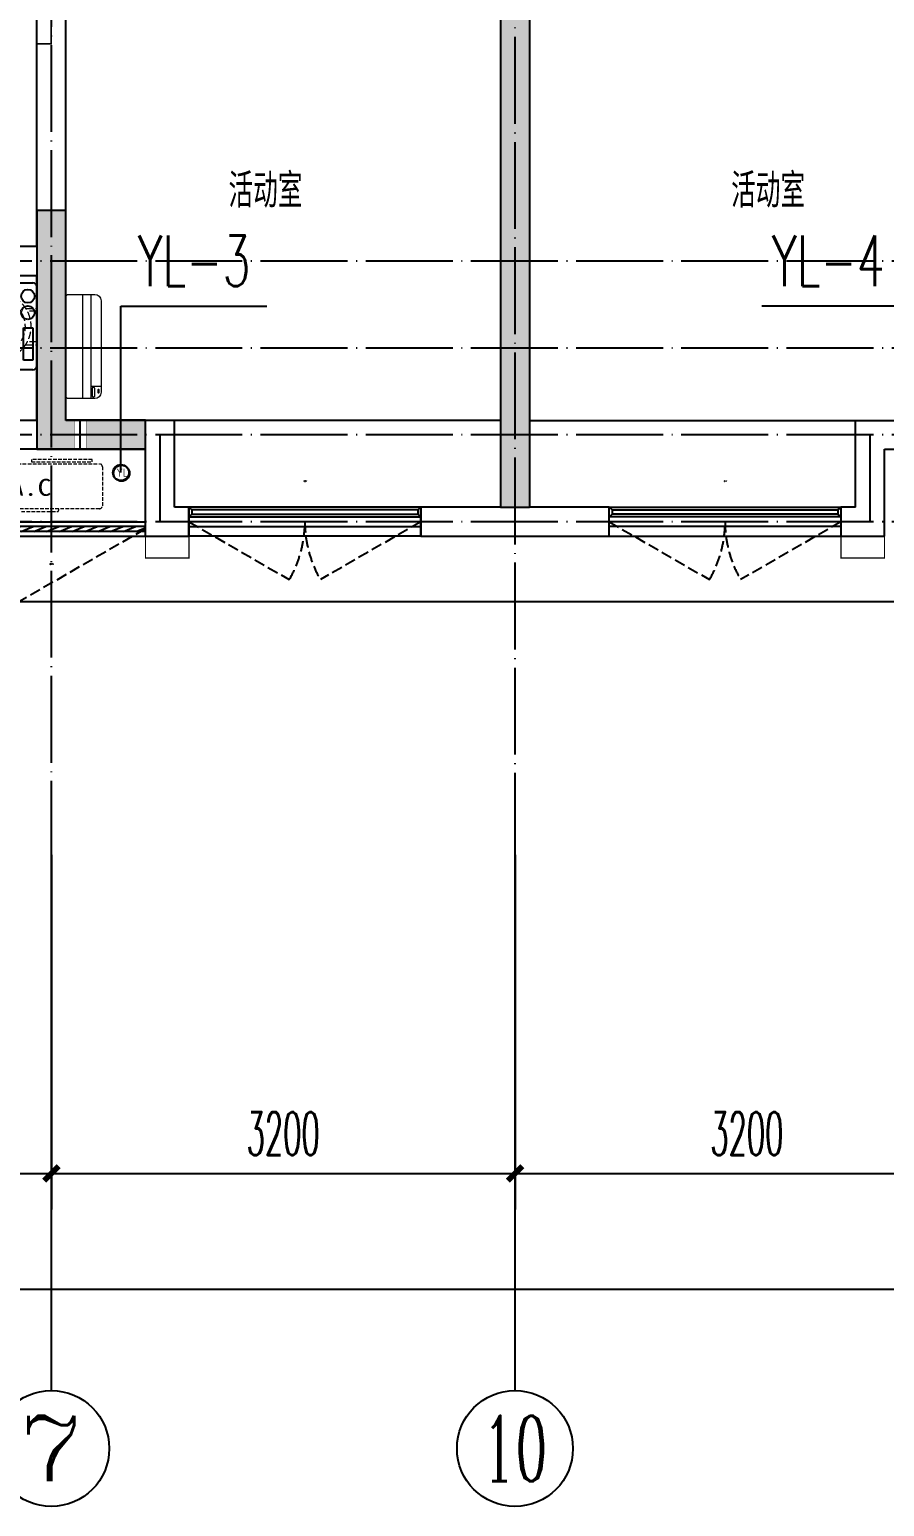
# Model space of a CAD drawing. Extents: x 27938 to 1507990, y 110129 to 923079.
# Drawn here: x 837067 to 842967, y 511440 to 521639 of the extents above; entities that cross this region are included whole.
import ezdxf
from ezdxf.enums import TextEntityAlignment as Align

# ---------------------------------------------------------------- set-up
doc = ezdxf.new("R2010")
doc.units = 0
doc.header["$LTSCALE"] = 1000
doc.header["$MEASUREMENT"] = 0
for name, pattern in [('$1$DASH', [0.35, 0.25, -0.1]), ('DASH', [0.35, 0.25, -0.1]), ('DOTE', [2.42, 2, -0.2, 0.02, -0.2])]:
    doc.linetypes.add(name, pattern=pattern)
for name, color, linetype in [('3-栏杆1', 135, 'Continuous'), ('3.5方案汇报，与郭总、侯月琴确定户型_t8$0$2020.03.04 -1安徽标准化洋房户型(UA）_t8_t8$0$看线', 154, 'Continuous'), ('AXIS', 3, 'Continuous'), ('AXIS_TEXT', 7, 'Continuous'), ('COLUMN', 9, 'Continuous'), ('DIM_雨水', 4, 'Continuous'), ('DOTE', 1, 'Continuous'), ('LVTRY', 6, 'Continuous'), ('PUB_HATCH', 8, 'Continuous'), ('PUB_TEXT', 4, 'Continuous'), ('VPIPE-雨水', 4, 'Y'), ('WALL', 9, 'Continuous'), ('WINDOW', 4, 'Continuous'), ('WINDOW_TEXT', 7, 'Continuous'), ('保温', 6, 'Continuous'), ('机电标识类', 1, 'Continuous'), ('看线', 251, 'Continuous')]:
    doc.layers.add(name, color=color, linetype=linetype)
for name, color, linetype, lineweight in [('EQUIP-消防', 3, 'Continuous', 20), ('平面-空调室内机', 176, 'Continuous', 9), ('平面-空调预留孔', 173, 'Continuous', 15), ('空调', 76, 'Continuous', 13), ('粉刷', 251, 'Continuous', 9)]:
    doc.layers.add(name, color=color, linetype=linetype, lineweight=lineweight)
doc.styles.add('_TCH_AXIS', font='COMPLEX', dxfattribs={"bigfont": 'GBCBIG'})
doc.styles.add('_TCH_DIM_T3', font='SIMPLEX.shx', dxfattribs={"width": 0.494118, "bigfont": 'GBCBIG.shx'})
doc.styles.add('_TCH_WINDOW', font='SIMPLEX.shx', dxfattribs={"width": 0.7, "height": 3.5, "bigfont": 'GBCBIG.shx'})
doc.styles.add('_TWT_SERIAL', font='SIMPLEX', dxfattribs={"width": 0.8, "height": 3.5, "bigfont": 'HZTXT'})
doc.styles.add('COMPLEX', font='COMPLEX')
doc.styles.get("Standard").update_dxf_attribs({"font": 'gbenor.shx', "bigfont": 'gbcbig.shx'})
doc.styles.add('房间名称', font='TSSDENG', dxfattribs={"width": 0.8, "bigfont": 'HZTXT'})
doc.styles.add('黑体', font='simhei.ttf')
doc.linetypes.add('Y', pattern='A,3,-0.2,["Y",Standard,S=0.25,R=0,X=-0.1,Y=-0.115],-0.2', length=3.4)
doc.dimstyles.new('_TCH_ARCH&&100', dxfattribs={"dimtxt": 297.5, "dimasz": 100, "dimexe": 250, "dimexo": 300, "dimgap": 126.25, "dimtad": 1, "dimdec": 0, "dimzin": 0, "dimdsep": 46, "dimtxsty": '_TCH_DIM_T3', "dimblk": 'ARCHTICK', "dimcen": 0.09, "dimclrt": 4, "dimazin": 2, "dimtfac": 1, "dimtdec": 0, "dimtix": 1, "dimtmove": 2, "dimatfit": 3, "dimfxl": 100, "dimtolj": 1, "dimtzin": 0, "dimarcsym": 0})

# ---------------------------------------------------------------- blocks, each defined once
blk = doc.blocks.new('GDGDGDSDA')
at = {"layer": 'DOTE', "color": 0, "linetype": 'DOTE', "ltscale": 0.3}
for p, q in [((428635, 370658), (428635, 359558)), ((431835, 366358), (431835, 359558)), ((471335, 363358), (417335, 363358)), ((471335, 362758), (417335, 362758)), ((471335, 362158), (417335, 362158)), ((429385, 362158), (429385, 361558)), ((434285, 362158), (434285, 361558)), ((471335, 361558), (417335, 361558))]:
    blk.add_line(p, q, dxfattribs=at)
blk = doc.blocks.new('GFDGFSDFGD')
at = {"layer": 'PUB_HATCH'}
blk.add_hatch(color=256, dxfattribs=at).paths.add_polyline_path([(430567, 364324), (430567, 364524), (430017, 364524), (430017, 365974), (429817, 365974), (429817, 364324)])
at = {"layer": 'COLUMN', "color": 6}
for p, q in [((430017, 365974), (429817, 365974)), ((429817, 365974), (429817, 364324)), ((430017, 364524), (430017, 365974)), ((430567, 364524), (430017, 364524)), ((430567, 364324), (430567, 364524)), ((429817, 364324), (430567, 364324))]:
    blk.add_line(p, q, dxfattribs=at)
blk = doc.blocks.new('GDFGDGRD')
at = {"layer": '保温', "linetype": 'Continuous', "ltscale": 10}
h = blk.add_hatch(dxfattribs=at)
h.set_pattern_fill('HEX', color=251, scale=10, angle=90, style=0)
h.set_pattern_definition([(90, (-70765.891, -152124.736), (-16.49778, 1e-15), [9.525, -19.05]), (210, (-70765.891, -152124.736), (8.24889, -14.2874966), [9.525, -19.05]), (150, (-70765.891, -152115.211), (-8.24889, -14.2874966), [9.525, -19.05])])
h.paths.add_polyline_path([(433017, 363924), (433217, 363924), (433217, 368524), (433017, 368524)])
at = {"layer": '保温', "color": 251, "linetype": 'ByBlock', "ltscale": 10}
blk.add_line((433017, 363924), (433217, 363924), dxfattribs=at)
blk = doc.blocks.new('dongkong')
blk.add_wipeout([(-603756, 210771), (-603756, 210571), (-603836, 210571), (-603836, 210771)])
at = {"layer": '机电标识类', "color": 250, "linetype": 'DASH', "ltscale": 400}
for p, q in [((-603796, 210771), (-603796, 210571)), ((-603896, 210671), (-603696, 210671))]:
    blk.add_line(p, q, dxfattribs=at)
at = {"layer": '空调', "color": 6, "linetype": 'DASH', "const_width": 2}
blk.add_lwpolyline([(-603756, 210771), (-603756, 210571), (-603836, 210571), (-603836, 210771)], close=True, dxfattribs=at)
blk = doc.blocks.new('A$C001338C2')
for p, q in [((845, 304), (55, 304)), ((109, 215), (109, 304)), ((0, 249), (0, 22)), ((900, 22), (900, 249)), ((22, 0), (878, 0))]:
    blk.add_line(p, q)
at = {"lineweight": 5}
for p, q in [((900, 215), (0, 215)), ((900, 143), (0, 143))]:
    blk.add_line(p, q, dxfattribs=at)
for points in [[(73, 275), (57, 275, -0.414214), (51, 281), (51, 283, -0.414214), (57, 289), (73, 289, -0.414214), (79, 283), (79, 281, -0.414214)], [(89, 226), (22, 226, -0.414214), (17, 232), (17, 243, -0.414214), (22, 249), (89, 249, -0.414214), (95, 243), (95, 232, -0.414214)]]:
    blk.add_lwpolyline(points, format="xyb", close=True)
for centre, radius, start, end in [((55, 249), 55, 90, 180), ((845, 249), 55, 360, 90), ((22, 22), 22, 180, 270), ((878, 22), 22, 270, 360)]:
    blk.add_arc(centre, radius, start, end)
blk = doc.blocks.new('ASDFSD')
at = {"layer": '3-栏杆1', "color": 5}
for p, q in [((681763, 334938), (681742, 334955)), ((681742, 334955), (681763, 334938)), ((683322, 334937), (681763, 334938)), ((681763, 334938), (681763, 334908)), ((683322, 334938), (683342, 334955)), ((683342, 334955), (683322, 334938)), ((683322, 334938), (683322, 334908)), ((681742, 334888), (681763, 334908)), ((681763, 334908), (683322, 334908)), ((683322, 334908), (683342, 334888)), ((683342, 334888), (683322, 334908))]:
    blk.add_line(p, q, dxfattribs=at)
blk = doc.blocks.new('RECTANG')
for p, q in [((1, 1), (0, 1)), ((0, 1), (0, 0)), ((1, 0), (1, 1)), ((0, 0), (1, 0))]:
    blk.add_line(p, q)
blk = doc.blocks.new('洗衣机')
at = {"layer": 'LVTRY'}
for p, q in [((3791567, 243472), (3791021, 243472)), ((3791117, 243472), (3791117, 242872)), ((3790994, 243445), (3790994, 242899)), ((3791145, 242982), (3791145, 243358)), ((3791199, 243413), (3791475, 243413)), ((3791529, 243358), (3791529, 242982)), ((3791595, 242899), (3791595, 243445)), ((3791021, 242872), (3791567, 242872)), ((3791475, 242928), (3791199, 242928))]:
    blk.add_line(p, q, dxfattribs=at)
at = {"layer": 'LVTRY', "extrusion": (0, 0, -1)}
for centre, major_axis, start_param, end_param in [((3791021, 243445), (0, 27.6), -1.570796, 0), ((3791567, 243445), (0, 27.6), 0, 1.570796), ((3791055, 243380), (0, 46.9), 3.141593, 9.424778), ((3791199, 243358), (0, 54.7), 4.712389, 6.283185), ((3791475, 243358), (0, 54.7), 0, 1.570796), ((3791055, 243266), (0, 46.9), 3.141593, 9.424778), ((3791199, 242982), (0, 54.7), 3.141593, 4.712389), ((3791475, 242982), (0, 54.7), 1.570796, 3.141593), ((3791021, 242899), (0, 27.6), 3.141593, 4.712389), ((3791567, 242899), (0, 27.6), 1.570796, 3.141593)]:
    blk.add_ellipse(centre, major_axis=major_axis, ratio=0.986385, start_param=start_param, end_param=end_param, dxfattribs=at)
at = {"layer": 'LVTRY', "xscale": 63.25620569481588, "yscale": 224.5369532744355, "zscale": 64.12934308941763, "rotation": 180}
blk.add_blockref('RECTANG', (3791085, 243162), dxfattribs=at)
blk = doc.blocks.new('dnfhfn')
at = {"linetype": '$1$DASH', "ltscale": 0.2}
for p, q in [((102, 495, 0), (122, 495, 0)), ((102, 417, 0), (102, 495, 0)), ((122, 495, 0), (122, 429, 0)), ((353, 495, 0), (333, 495, 0)), ((333, 495, 0), (333, 429, 0)), ((353, 417, 0), (353, 495, 0))]:
    blk.add_line(p, q, dxfattribs=at)
at = {"linetype": '$1$DASH', "ltscale": 0.2, "elevation": 0}
for points in [[(95, 360), (95, 360), (360, 95), (360, 95)], [(360, 360), (95, 95), (95, 95), (360, 360)]]:
    blk.add_lwpolyline(points, close=True, dxfattribs=at)
at = {"linetype": '$1$DASH', "ltscale": 0.2}
for radius in [228, 188]:
    blk.add_circle((228, 228, 0), radius, dxfattribs=at)
blk = doc.blocks.new('gsergvr')
at = {"layer": '平面-空调预留孔', "linetype": 'DASH', "ltscale": 0.1}
for p, q in [((34075, 17176), (34075, 17166)), ((34085, 17156), (34438, 17156)), ((34448, 17166), (34448, 17176))]:
    blk.add_line(p, q, dxfattribs=at)
blk.add_lwpolyline([(34729, 17176), (33989, 17176, -0.414214), (33969, 17196), (33969, 17466, -0.414214), (33989, 17486), (34729, 17486, -0.414214), (34749, 17466), (34749, 17196, -0.414214)], format="xyb", close=True, dxfattribs=at)
blk.add_lwpolyline([(34679, 17515), (34260, 17515), (34260, 17500), (34679, 17500)], close=True, dxfattribs=at)
for centre, start, end in [((34085, 17166), 180, 270), ((34438, 17166), 270, 0)]:
    blk.add_arc(centre, 10, start, end, dxfattribs=at)
at = {"layer": '平面-空调预留孔', "color": 251, "linetype": 'DASH', "ltscale": 0.1, "true_color": 0x636466, "style": '黑体', "width": 1.2}
blk.add_text('A.C', height=117, dxfattribs=at).set_placement((34111, 17265))
blk = doc.blocks.new('rtyryrtyeeretee')
at = {"layer": '平面-空调预留孔'}
blk.add_blockref('gsergvr', (635673, 326706), dxfattribs=at)
blk = doc.blocks.new('GDGDRGDGDRGDR')
blk.add_blockref('rtyryrtyeeretee', (-240153, 97240))
blk = doc.blocks.new('FSFSFSFSEG')
at = {"layer": 'EQUIP-消防', "const_width": 12.8}
blk.add_lwpolyline([(136867, 335153), (136467, 335153), (136467, 335053), (136867, 335053)], close=True, dxfattribs=at)
at = {"layer": 'PUB_TEXT', "color": 7, "true_color": 0xffffff, "style": '房间名称', "width": 0.8}
blk.add_text('rD', height=64.8, dxfattribs=at).set_placement((136634, 335069))
blk = doc.blocks.new('GHFHFHTFHCSDCS')
at = {"rotation": 89.99999999297357}
blk.add_blockref('FSFSFSFSEG', (764969, 230657), dxfattribs=at)
blk = doc.blocks.new('_ArchTick')
at = {"color": 0, "linetype": 'ByBlock', "const_width": 0.4}
blk.add_lwpolyline([(-0.5, -0.5), (0.5, 0.5)], dxfattribs=at)
blk = doc.blocks.new('*D544')
at = {"layer": 'AXIS', "color": 0, "lineweight": -2}
for p, q in [((831417, 515940), (831417, 513490)), ((837217, 515940), (837217, 513490)), ((831417, 513740), (837217, 513740))]:
    blk.add_line(p, q, dxfattribs=at)
at = {"layer": 'Defpoints', "color": 0}
for p in [(831417, 516240), (837217, 516240), (837217, 513740)]:
    blk.add_point(p, dxfattribs=at)
at = {"layer": 'AXIS', "color": 0, "lineweight": -2, "xscale": 100, "yscale": 100, "zscale": 100, "rotation": 180}
blk.add_blockref('_ArchTick', (831417, 513740), dxfattribs=at)
at = {"layer": 'AXIS', "color": 0, "lineweight": -2, "xscale": 100, "yscale": 100, "zscale": 100}
blk.add_blockref('_ArchTick', (837217, 513740), dxfattribs=at)
at = {"layer": 'AXIS', "color": 4, "insert": (834317, 514015), "char_height": 297.5, "attachment_point": 5, "style": '_TCH_DIM_T3'}
blk.add_mtext('\\A1;5800', dxfattribs=at)
blk = doc.blocks.new('*D545')
at = {"layer": 'AXIS', "color": 0, "lineweight": -2}
for p, q in [((837217, 515940), (837217, 513490)), ((840417, 515940), (840417, 513490)), ((837217, 513740), (840417, 513740))]:
    blk.add_line(p, q, dxfattribs=at)
at = {"layer": 'Defpoints', "color": 0}
for p in [(837217, 516240), (840417, 516240), (840417, 513740)]:
    blk.add_point(p, dxfattribs=at)
at = {"layer": 'AXIS', "color": 0, "lineweight": -2, "xscale": 100, "yscale": 100, "zscale": 100, "rotation": 180}
blk.add_blockref('_ArchTick', (837217, 513740), dxfattribs=at)
at = {"layer": 'AXIS', "color": 0, "lineweight": -2, "xscale": 100, "yscale": 100, "zscale": 100}
blk.add_blockref('_ArchTick', (840417, 513740), dxfattribs=at)
at = {"layer": 'AXIS', "color": 4, "insert": (838817, 514015), "char_height": 297.5, "attachment_point": 5, "style": '_TCH_DIM_T3'}
blk.add_mtext('\\A1;3200', dxfattribs=at)
blk = doc.blocks.new('*D546')
at = {"layer": 'AXIS', "color": 0, "lineweight": -2}
for p, q in [((840417, 515940), (840417, 513490)), ((843617, 515940), (843617, 513490)), ((840417, 513740), (843617, 513740))]:
    blk.add_line(p, q, dxfattribs=at)
at = {"layer": 'Defpoints', "color": 0}
for p in [(840417, 516240), (843617, 516240), (843617, 513740)]:
    blk.add_point(p, dxfattribs=at)
at = {"layer": 'AXIS', "color": 0, "lineweight": -2, "xscale": 100, "yscale": 100, "zscale": 100, "rotation": 180}
blk.add_blockref('_ArchTick', (840417, 513740), dxfattribs=at)
at = {"layer": 'AXIS', "color": 0, "lineweight": -2, "xscale": 100, "yscale": 100, "zscale": 100}
blk.add_blockref('_ArchTick', (843617, 513740), dxfattribs=at)
at = {"layer": 'AXIS', "color": 4, "insert": (842017, 514015), "char_height": 297.5, "attachment_point": 5, "style": '_TCH_DIM_T3'}
blk.add_mtext('\\A1;3200', dxfattribs=at)
blk = doc.blocks.new('*D549')
at = {"layer": 'AXIS', "color": 0, "lineweight": -2}
for p, q in [((827817, 515940), (827817, 512690)), ((878017, 515940), (878017, 512690)), ((827817, 512940), (878017, 512940))]:
    blk.add_line(p, q, dxfattribs=at)
at = {"layer": 'Defpoints', "color": 0}
for p in [(827817, 516240), (878017, 516240), (878017, 512940)]:
    blk.add_point(p, dxfattribs=at)
at = {"layer": 'AXIS', "color": 0, "lineweight": -2, "xscale": 100, "yscale": 100, "zscale": 100, "rotation": 180}
blk.add_blockref('_ArchTick', (827817, 512940), dxfattribs=at)
at = {"layer": 'AXIS', "color": 0, "lineweight": -2, "xscale": 100, "yscale": 100, "zscale": 100}
blk.add_blockref('_ArchTick', (878017, 512940), dxfattribs=at)
at = {"layer": 'AXIS', "color": 4, "insert": (852917, 513215), "char_height": 297.5, "attachment_point": 5, "style": '_TCH_DIM_T3'}
blk.add_mtext('\\A1;50200', dxfattribs=at)
blk = doc.blocks.new('_AXISO')
blk.add_circle((0, 0), 0.5)
at = {"layer": 'AXIS_TEXT', "style": 'COMPLEX', "width": 1.041667}
blk.add_attdef('A', text='', height=0.56, dxfattribs=at).set_placement((-0.25, -0.28), (0.25, -0.28), align=Align.FIT)
blk = doc.blocks.new('$WINLIB2D$00000001')
at = {"color": 0}
for points in [[(-0.5, 0.5), (-0.5, -0.5)], [(-0.5, 0.5), (0.5, 0.5)], [(0.5, -0.5), (0.5, 0.5)], [(0.5, 0.1667), (-0.5, 0.1667)], [(0.5, -0.1667), (-0.5, -0.1667)], [(-0.5, -0.5), (0.5, -0.5)]]:
    blk.add_lwpolyline(points, dxfattribs=at)
blk = doc.blocks.new('$WINLIB2D$00000039')
at = {"color": 0}
for points in [[(-0.5, 0.5), (-0.5, -0.5)], [(0.5, 0.5), (-0.5, 0.5)], [(0.5, -0.5), (0.5, 0.5)], [(-0.5, 0.1667), (0.5, 0.1667)], [(-0.3839, -0.1667), (-0.448, 0.1667)], [(-0.3159, -0.1667), (-0.38, 0.1667)], [(-0.2479, -0.1667), (-0.312, 0.1667)], [(-0.1799, -0.1667), (-0.244, 0.1667)], [(-0.1119, -0.1667), (-0.176, 0.1667)], [(-0.0439, -0.1667), (-0.108, 0.1667)], [(0.0241, -0.1667), (-0.04, 0.1667)], [(0.0921, -0.1667), (0.028, 0.1667)], [(0.16, -0.1667), (0.0959, 0.1667)], [(0.228, -0.1667), (0.1639, 0.1667)], [(0.296, -0.1667), (0.2319, 0.1667)], [(0.364, -0.1667), (0.2999, 0.1667)], [(0.432, -0.1667), (0.3679, 0.1667)], [(0.5, -0.1667), (0.4359, 0.1667)], [(-0.4519, -0.1667), (-0.5, 0.0836)], [(-0.5, -0.1667), (0.5, -0.1667)], [(0.5, -0.5), (-0.5, -0.5)]]:
    blk.add_lwpolyline(points, dxfattribs=at)

msp = doc.modelspace()

# ---------------------------------------------------------------- linework, layer by layer
at = {"color": 8, "const_width": 8}
for points in [[(837866.6, 518140.4), (837866.6, 517990.4), (838166.6, 517990.4), (838166.6, 518140.4)], [(842966.6, 518140.4), (842966.6, 517990.4), (842666.6, 517990.4), (842666.6, 518140.4)]]:
    msp.add_lwpolyline(points, dxfattribs=at)
at = {"layer": '3.5方案汇报，与郭总、侯月琴确定户型_t8$0$2020.03.04 -1安徽标准化洋房户型(UA）_t8_t8$0$看线', "color": 8, "ltscale": 10}
for p, q in [((840316.6, 518940.4), (838066.6, 518940.4)), ((840516.6, 518940.4), (842766.6, 518940.4))]:
    msp.add_line(p, q, dxfattribs=at)
at = {"layer": 'AXIS', "color": 8}
for p, q in [((837216.6, 516240.4), (837216.6, 512240.4)), ((840416.6, 516240.4), (840416.6, 512240.4))]:
    msp.add_line(p, q, dxfattribs=at)
at = {"layer": 'VPIPE-雨水', "color": 8}
msp.add_circle((837701.6, 518575.4), 55, dxfattribs=at)
at = {"layer": 'WALL', "color": 8}
for p, q in [((837866.6, 518140.4), (838166.6, 518140.4)), ((839766.6, 518140.4), (840416.6, 518140.4)), ((840416.6, 518140.4), (841066.6, 518140.4)), ((842666.6, 518140.4), (842966.6, 518140.4))]:
    msp.add_line(p, q, dxfattribs=at)
at = {"layer": 'WINDOW', "color": 8, "linetype": 'DASH', "ltscale": 0.3}
for points in [[(838166.6, 518240.4), (838859.4, 517840.4, 0.1316525), (838966.6, 518240.4)], [(839766.6, 518240.4), (839073.8, 517840.4, -0.1316525), (838966.6, 518240.4)], [(841066.6, 518240.4), (841759.4, 517840.4, 0.1316525), (841866.6, 518240.4)], [(842666.6, 518240.4), (841973.8, 517840.4, -0.1316525), (841866.6, 518240.4)], [(837864.7, 518190.4), (836738.8, 517540.4, -0.1316525), (836564.7, 518190.4)]]:
    msp.add_lwpolyline(points, format="xyb", dxfattribs=at)

# ---------------------------------------------------------------- block references
at = {"color": 8}
for name, p in [('GFDGFSDFGD', (407300, 154416.7)), ('GDFGDGRD', (407300, 154416.7)), ('GHFHFHTFHCSDCS', (407300, 154416.7)), ('ASDFSD', (156424.3, 183385.1))]:
    msp.add_blockref(name, p, dxfattribs=at)
at = {"color": 8, "xscale": -1}
msp.add_blockref('ASDFSD', (1524408.9, 183385.1), dxfattribs=at)
at = {"layer": 'AXIS', "color": 8}
ref = msp.add_blockref('_AXISO', (837216.6, 511840.4), dxfattribs=dict(at, xscale=800, yscale=800, zscale=800))
ref.add_attrib('A', '7', dxfattribs={"layer": 'AXIS_TEXT', "color": 8, "ltscale": 0.5, "height": 452.5, "style": '_TCH_AXIS', "width": 1.5}).set_placement((836990.3, 511614.1), (837442.8, 511614.1), align=Align.FIT)
ref = msp.add_blockref('_AXISO', (840416.6, 511840.4), dxfattribs=dict(at, xscale=800, yscale=800, zscale=800))
ref.add_attrib('A', '10', dxfattribs={"layer": 'AXIS_TEXT', "color": 8, "ltscale": 0.5, "height": 452.55, "style": '_TCH_AXIS', "width": 0.724138}).set_placement((840190.3, 511614.1), (840642.8, 511614.1), align=Align.FIT)
at = {"layer": 'DOTE', "color": 169}
msp.add_blockref('GDGDGDSDA', (408581.8, 156682.1), dxfattribs=at)
at = {"layer": 'WINDOW', "color": 8}
ref = msp.add_blockref('$WINLIB2D$00000039', (837215.6, 518190.4), dxfattribs=dict(at, xscale=1299.999999983003, yscale=-100, zscale=1299.999999983003, rotation=180))
ref.add_attrib('A', 'BYC1317b', (837205.4, 517945), dxfattribs={"layer": 'WINDOW_TEXT', "color": 8, "ltscale": 0.5, "height": 5.95, "style": '_TCH_WINDOW', "width": 0.494118})
at = {"layer": '平面-空调预留孔', "color": 8, "xscale": -1, "rotation": 270}
msp.add_blockref('dnfhfn', (836621.5, 519360.8, 0), dxfattribs=at)
at = {"layer": '平面-空调预留孔', "color": 8, "xscale": -0.800000000046565, "yscale": 0.800000000046565, "zscale": 0.800000000046565, "rotation": 269.9999997665698}
msp.add_blockref('A$C001338C2', (837316.8, 519090.4), dxfattribs=at)
at = {"layer": '粉刷', "color": 8, "xscale": -1}
msp.add_blockref('洗衣机', (4628110.3, 276418), dxfattribs=at)

# ---------------------------------------------------------------- dimensions: what is measured, and where the dimension line sits
at = {"layer": 'AXIS', "color": 8}
for p1, p2, distance, picture, middle in [((827816.6, 516240.4), (878016.6, 516240.4), -3300, '*D549', (852916.6, 513215.4)), ((831416.6, 516240.4), (837216.6, 516240.4), -2500, '*D544', (834316.6, 514015.4)), ((837216.6, 516240.4), (840416.6, 516240.4), -2500, '*D545', (838816.6, 514015.4)), ((840416.6, 516240.4), (843616.6, 516240.4), -2500, '*D546', (842016.6, 514015.4))]:
    dim = msp.add_aligned_dim(p1=p1, p2=p2, distance=distance, dimstyle='_TCH_ARCH&&100', dxfattribs=at)
    dim.commit()
    dim.dimension.update_dxf_attribs({"geometry": picture, "text_midpoint": middle})

# ---------------------------------------------------------------- next in the draw order: block references
at = {"layer": '平面-空调室内机', "color": 8, "ltscale": 0.3, "rotation": 180}
msp.add_blockref('dongkong', (233620.6, 729511.3), dxfattribs=at)

# ---------------------------------------------------------------- next in the draw order: linework, layer by layer
at = {"layer": '看线', "color": 8}
msp.add_lwpolyline([(830316.6, 519340.4), (830316.6, 517690.4), (850516.6, 517690.4), (850516.6, 519190.4), (852916.6, 519190.4)], dxfattribs=at)

# ---------------------------------------------------------------- next in the draw order: block references
at = {"color": 8}
msp.add_blockref('GDGDRGDGDRGDR', (407300, 77208.4), dxfattribs=at)

# ---------------------------------------------------------------- next in the draw order: linework, layer by layer
at = {"layer": 'DIM_雨水'}
for p, q in [((837697.2, 518579.6), (837697.2, 519728.1)), ((837697.2, 519728.1), (838704.1, 519728.1)), ((843136, 519728.1), (842119.5, 519728.1))]:
    msp.add_line(p, q, dxfattribs=at)
at = {"layer": 'VPIPE-雨水'}
msp.add_circle((837697.2, 518579.6), 55, dxfattribs=at)
at = {"layer": 'WALL', "color": 8}
for p, q in [((837116.6, 520140.4), (837116.6, 523140.4)), ((837316.6, 520040.4), (837316.6, 522940.4)), ((840316.6, 522940.4), (840316.6, 518340.4)), ((840516.6, 522940.4), (840516.6, 518340.4)), ((837116.6, 520140.4), (836366.5, 520140.4)), ((837316.6, 518940.4), (837316.6, 520040.4)), ((836366.5, 519940.4), (837116.6, 519940.4)), ((837116.6, 518940.4), (837116.6, 519940.4)), ((837116.6, 518940.4), (836366.6, 518940.4)), ((838066.6, 518940.4), (837316.6, 518940.4)), ((838066.6, 518340.4), (838066.6, 518940.4)), ((842766.6, 518940.4), (843516.6, 518940.4)), ((842766.6, 518340.4), (842766.6, 518940.4)), ((837216.6, 518740.4), (836566.6, 518740.4)), ((837866.6, 518740.4), (837216.6, 518740.4)), ((837866.6, 518140.4), (837866.6, 518740.4)), ((842966.6, 518740.4), (843616.6, 518740.4)), ((842966.6, 518140.4), (842966.6, 518740.4)), ((838166.6, 518340.4), (838066.6, 518340.4)), ((838166.6, 518140.4), (838166.6, 518340.4)), ((840316.6, 518340.4), (839766.6, 518340.4)), ((839766.6, 518340.4), (839766.6, 518140.4)), ((841066.6, 518340.4), (840516.6, 518340.4)), ((841066.6, 518140.4), (841066.6, 518340.4)), ((842766.6, 518340.4), (842666.6, 518340.4)), ((842666.6, 518340.4), (842666.6, 518140.4))]:
    msp.add_line(p, q, dxfattribs=at)

# ---------------------------------------------------------------- next in the draw order: block references
at = {"layer": 'WINDOW', "color": 8}
ref = msp.add_blockref('$WINLIB2D$00000001', (838966.6, 518240.4), dxfattribs=dict(at, xscale=-1600, yscale=-200, zscale=-1600))
ref.add_attrib('A', 'TC1617', (838959.2, 518517.4), dxfattribs={"layer": 'WINDOW_TEXT', "color": 8, "ltscale": 0.5, "height": 5.95, "style": '_TCH_WINDOW', "width": 0.494118})
ref = msp.add_blockref('$WINLIB2D$00000001', (841866.6, 518240.4), dxfattribs=dict(at, xscale=1600, yscale=-200, zscale=1600))
ref.add_attrib('A', 'TC1617', (841859.2, 518517.4), dxfattribs={"layer": 'WINDOW_TEXT', "color": 8, "ltscale": 0.5, "height": 5.95, "style": '_TCH_WINDOW', "width": 0.494118})

# ---------------------------------------------------------------- next in the draw order: texts
at = {"layer": 'DIM_雨水', "color": 7, "style": '_TWT_SERIAL', "width": 0.64}
for s, p in [('YL-3', (837812.8, 519868.1)), ('YL-4', (842189.5, 519868.1))]:
    msp.add_text(s, height=350, dxfattribs=at).set_placement(p)
at = {"layer": 'PUB_TEXT', "color": 8}
for s, height, p in [('活动室', 236.31, (838439.8, 520408.7)), ('活动室', 236.31, (841908.6, 520408.7)), ('YL', 56, (837666.9, 518551.6))]:
    msp.add_text(s, height=height, dxfattribs=at).set_placement(p)

doc.saveas('drawing.dxf')
